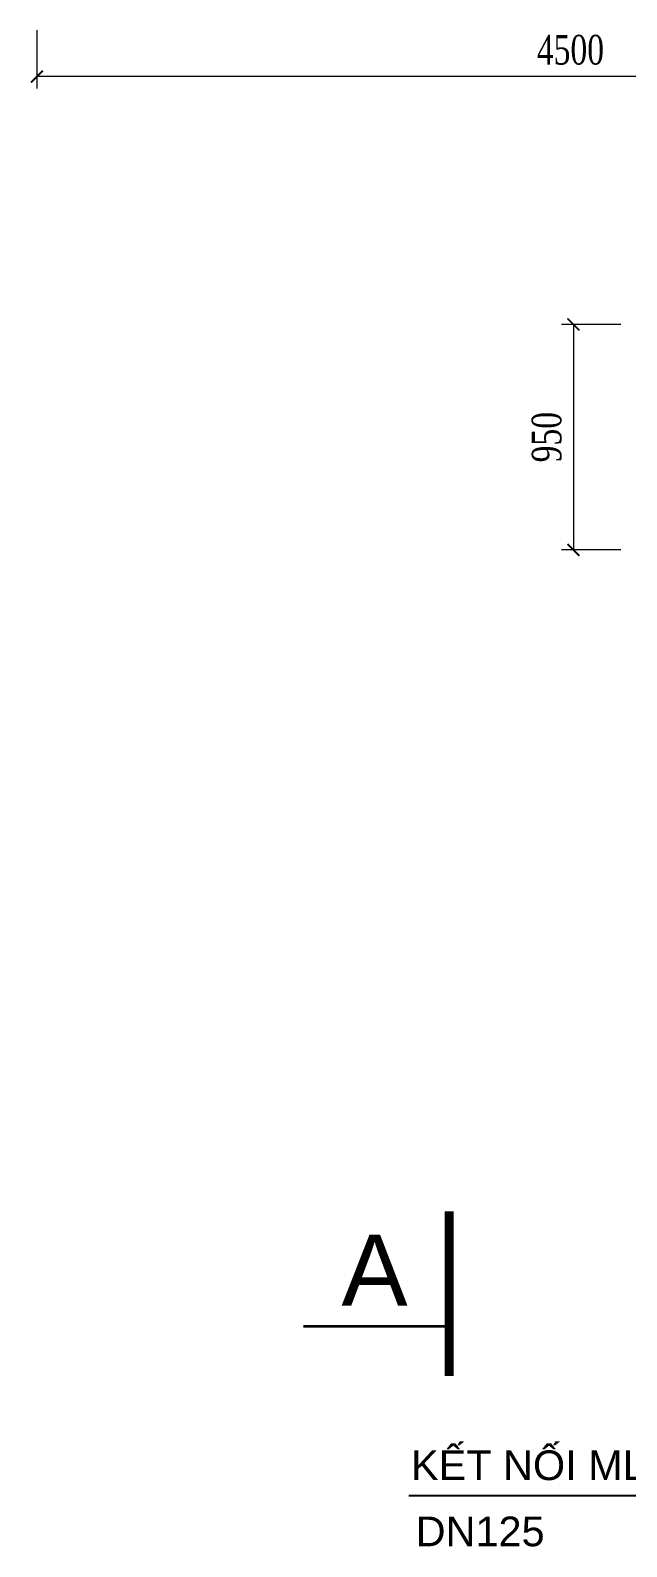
# Model space of a CAD drawing. Header units: millimetres. Extents: x -294625 to 2136527, y -251383 to 128331.
# Drawn here: x 1130214 to 1132728, y -219515 to -213124 of the extents above; entities that cross this region are included whole.
import ezdxf

# ---------------------------------------------------------------- set-up
doc = ezdxf.new("R2010")
doc.units = ezdxf.units.MM
doc.linetypes.add('CONTINOUS', pattern=[0])
doc.layers.get('Defpoints').update_dxf_attribs({"lineweight": 0})
for name, color, linetype, lineweight in [('00-N-TEXT', 7, 'CONTINOUS', 9), ('N2-TEXT01', 3, 'Continuous', 20), ('N3-NOTE', 11, 'Continuous', 13)]:
    doc.layers.add(name, color=color, linetype=linetype, lineweight=lineweight)
doc.styles.add('ARIAL-H', font='')
doc.styles.add('P-ARIAL', font='arial.ttf', dxfattribs={"height": 3})
doc.styles.add('P-VNTIMEH', font='vntimeh.shx', dxfattribs={"width": 0.75, "height": 300})
doc.styles.get('ARIAL-H').set_extended_font_data('.VnArialH')
doc.dimstyles.new('DimLine', dxfattribs={"dimtxt": 200, "dimasz": 50, "dimexe": 50, "dimexo": 0, "dimgap": 50, "dimtad": 1, "dimdec": 0, "dimzin": 9, "dimdsep": 46, "dimtxsty": 'P-VNTIMEH', "dimblk": 'ARCHTICK', "dimcen": 0, "dimdle": 1, "dimclrd": 256, "dimclre": 256, "dimclrt": 256, "dimadec": 0, "dimazin": 0, "dimtfac": 1, "dimtdec": 0, "dimtix": 1, "dimtmove": 1, "dimatfit": 3, "dimfxl": 500, "dimtfill": 1, "dimtolj": 1, "dimtzin": 0, "dimlwd": -1, "dimlwe": -1, "dimarcsym": 0})
doc.dimstyles.new('N-NOTE', dxfattribs={"dimtxt": 200, "dimasz": 30, "dimexe": 50, "dimexo": 50, "dimgap": 100, "dimtad": 1, "dimdec": 0, "dimdsep": 46, "dimtxsty": 'P-VNTIMEH', "dimblk": 'OPEN30', "dimcen": 0, "dimse1": 1, "dimse2": 1, "dimclrd": 256, "dimclre": 7, "dimclrt": 256, "dimadec": 0, "dimazin": 0, "dimtfac": 1, "dimtdec": 0, "dimtix": 1, "dimtmove": 2, "dimatfit": 3, "dimldrblk": 'OPEN30', "dimfxl": 1, "dimtolj": 1, "dimtzin": 0, "dimarcsym": 0})

# ---------------------------------------------------------------- blocks, each defined once
blk = doc.blocks.new('_Open30')
at = {"color": 0, "linetype": 'ByBlock', "lineweight": -2}
for p, q in [((-1, 0.268), (0, 0)), ((0, 0), (-1, -0.268)), ((0, 0), (-1, 0))]:
    blk.add_line(p, q, dxfattribs=at)
blk = doc.blocks.new('_ArchTick')
at = {"color": 0, "linetype": 'ByBlock', "const_width": 0.15}
blk.add_lwpolyline([(-0.5, -0.5), (0.5, 0.5)], dxfattribs=at)
blk = doc.blocks.new('*D136')
at = {"layer": 'Defpoints', "color": 0, "transparency": 16777216}
for p in [(1132703.8, -214363.8), (1132503.9, -215313.8), (1132703.8, -215313.8)]:
    blk.add_point(p, dxfattribs=at)
at = {"layer": 'N3-NOTE', "transparency": 16777216}
for p, q in [((1132703.8, -214363.8), (1132453.9, -214363.8)), ((1132503.9, -214362.8), (1132503.9, -215314.8)), ((1132703.8, -215313.8), (1132453.9, -215313.8))]:
    blk.add_line(p, q, dxfattribs=at)
at = {"layer": 'N3-NOTE', "transparency": 16777216, "xscale": 50, "yscale": 50, "zscale": 50}
for p, rotation in [((1132503.9, -214363.8), 90), ((1132503.9, -215313.8), 270)]:
    blk.add_blockref('_ArchTick', p, dxfattribs=dict(at, rotation=rotation))
at = {"layer": 'N3-NOTE', "transparency": 16777216, "insert": (1132391.4, -214838.8), "char_height": 125, "attachment_point": 5, "rotation": 90, "style": 'P-VNTIMEH', "bg_fill": 3, "box_fill_scale": 1.1, "bg_fill_color": 256, "bg_fill_true_color": 13158600, "bg_fill_transparency": 0}
blk.add_mtext('\\A1;950', dxfattribs=at)
blk = doc.blocks.new('*D137')
at = {"layer": 'Defpoints', "color": 0, "transparency": 16777216}
for p in [(1130241.3, -213124.4), (1134741.4, -213124.4), (1130241.3, -213319.6)]:
    blk.add_point(p, dxfattribs=at)
at = {"layer": 'N3-NOTE', "transparency": 16777216}
for p, q in [((1130241.3, -213124.4), (1130241.3, -213369.6)), ((1134741.4, -213124.4), (1134741.4, -213369.6)), ((1134742.4, -213319.6), (1130240.3, -213319.6))]:
    blk.add_line(p, q, dxfattribs=at)
at = {"layer": 'N3-NOTE', "transparency": 16777216, "xscale": 50, "yscale": 50, "zscale": 50, "rotation": 180}
blk.add_blockref('_ArchTick', (1130241.3, -213319.6), dxfattribs=at)
at = {"layer": 'N3-NOTE', "transparency": 16777216, "xscale": 50, "yscale": 50, "zscale": 50}
blk.add_blockref('_ArchTick', (1134741.4, -213319.6), dxfattribs=at)
at = {"layer": 'N3-NOTE', "transparency": 16777216, "insert": (1132491.3, -213207.1), "char_height": 125, "attachment_point": 5, "style": 'P-VNTIMEH', "bg_fill": 3, "box_fill_scale": 1.1, "bg_fill_color": 256, "bg_fill_true_color": 13158600, "bg_fill_transparency": 0}
blk.add_mtext('\\A1;4500', dxfattribs=at)

msp = doc.modelspace()

# ---------------------------------------------------------------- linework, layer by layer
at = {"layer": 'N2-TEXT01', "color": 6, "const_width": 37.5}
msp.add_lwpolyline([(1131980.3, -218795.1), (1131980.3, -218102.1)], dxfattribs=at)
at = {"layer": 'N2-TEXT01', "color": 1}
msp.add_lwpolyline([(1131365.4, -218585.7, 11.2, 11.2, 0), (1131845.6, -218585.7, 112.5, 0, 0), (1131980.3, -218585.7, 0, 0, 0)], format="xyseb", dxfattribs=at)

# ---------------------------------------------------------------- texts
at = {"layer": '00-N-TEXT', "color": 2, "style": 'P-ARIAL'}
for s, p in [('KẾT NỐI MLTN HẠ TẦNG', (1131819, -219234.1)), ('DN125', (1131838.8, -219512.9, -35.7))]:
    msp.add_text(s, height=125, dxfattribs=at).set_placement(p)
at = {"layer": 'N2-TEXT01', "style": 'ARIAL-H'}
msp.add_text('a', height=300, dxfattribs=at).set_placement((1131525.6, -218499.4))

# ---------------------------------------------------------------- dimensions: what is measured, and where the dimension line sits
at = {"layer": 'N3-NOTE'}
dim = msp.add_linear_dim(base=(1130241.3, -213319.6), p1=(1134741.4, -213124.4), p2=(1130241.3, -213124.4), dimstyle='DimLine', dxfattribs=at)
dim.commit()
dim.dimension.update_dxf_attribs({"geometry": '*D137', "text_midpoint": (1132491.3, -213207.1)})
dim = msp.add_linear_dim(base=(1132503.9, -215313.8), p1=(1132703.8, -214363.8), p2=(1132703.8, -215313.8), angle=90, dimstyle='DimLine', dxfattribs=at)
dim.commit()
dim.dimension.update_dxf_attribs({"geometry": '*D136', "text_midpoint": (1132391.4, -214838.8)})

# ---------------------------------------------------------------- leaders
msp.add_leader([(1134199.8, -219299.8), (1131810.3, -219299.8)], dimstyle='N-NOTE', override={"dimasz": 75, "dimtad": 0}, dxfattribs=at)

doc.saveas('drawing.dxf')
